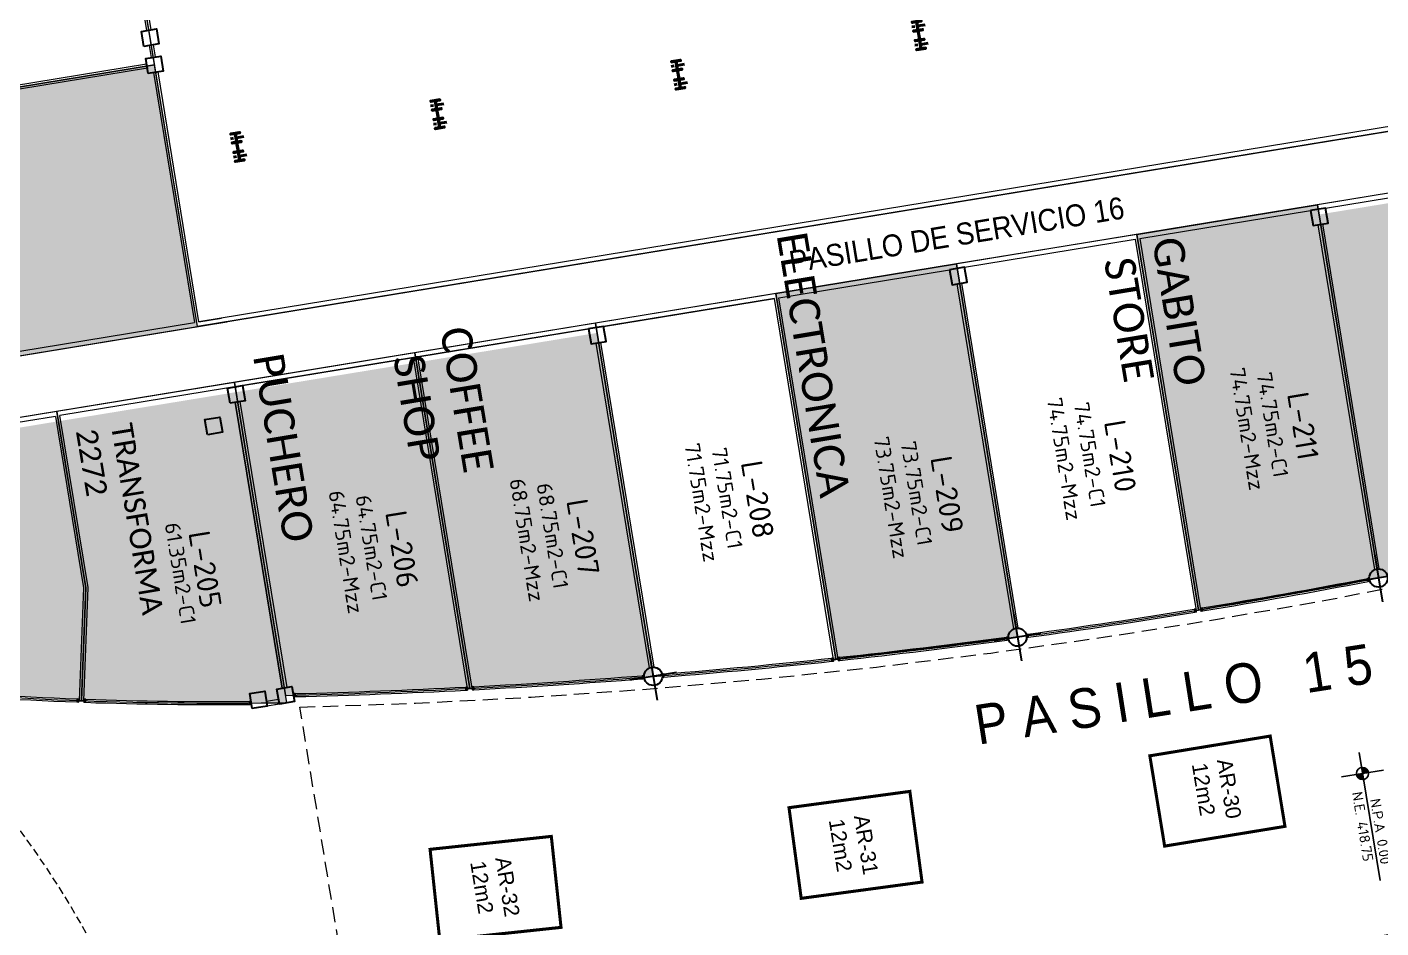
# Model space of a CAD drawing. Header units: metres. Extents: x 2 to 659295185, y -28 to 1124222152.
# Drawn here: x 655567.38 to 655611.79, y 1126310.35 to 1126339.88 of the extents above; entities that cross this region are included whole.
import ezdxf
from ezdxf.enums import TextEntityAlignment as Align

# ---------------------------------------------------------------- set-up
doc = ezdxf.new("R2010")
doc.units = ezdxf.units.M
doc.header["$MEASUREMENT"] = 0
for name, pattern in [('ACAD_ISO04W100', [30, 24, -3, 0, -3]), ('CCSM_C1_CUERPO EL$0$CONTINUA', [0]), ('CCSM_C1_CUERPO FM$0$CONTINUA', [0]), ('CCSM_C1_CUERPO FM$0$DASHED', [0.75, 0.5, -0.25]), ('CONTINUA', [0]), ('DASHDOT', [1, 0.5, -0.25, 0, -0.25]), ('DASHED', [0.75, 0.5, -0.25])]:
    doc.linetypes.add(name, pattern=pattern)
doc.layers.get('0').update_dxf_attribs({"linetype": 'CONTINUOUS'})
for name, color, linetype in [('CCSM_C1_CUERPO BJ$0$A-LOCAL ID', 7, 'CONTINUOUS'), ('CCSM_C1_CUERPO BJ$0$ID_Nº LOCAL', 7, 'CONTINUOUS'), ('CCSM_C1_CUERPO EL$0$A-AREAS COMERCIALES', 151, 'CONTINUOUS'), ('CCSM_C1_CUERPO EL$0$A-FRENTE DE LOCAL', 4, 'CONTINUOUS'), ('CCSM_C1_CUERPO EL$0$A-LOCAL ID', 7, 'CONTINUOUS'), ('CCSM_C1_CUERPO EL$0$A-MARCOS LOCALES', 4, 'CONTINUOUS'), ('CCSM_C1_CUERPO EL$0$A-PARED', 2, 'CCSM_C1_CUERPO EL$0$CONTINUA'), ('CCSM_C1_CUERPO EL$0$A-TEXTOS NIVELES', 7, 'CONTINUOUS'), ('CCSM_C1_CUERPO EL$0$ID_AREA EXACTA', 7, 'CONTINUOUS'), ('CCSM_C1_CUERPO EL$0$ID_Nº LOCAL', 7, 'CONTINUOUS'), ('CCSM_C1_CUERPO EL$0$ID_RUBRO', 7, 'CONTINUOUS'), ('CCSM_C1_CUERPO FM$0$A-AREAS COMERCIALES', 151, 'CONTINUOUS'), ('CCSM_C1_CUERPO FM$0$A-FRENTE DE LOCAL', 4, 'CCSM_C1_CUERPO FM$0$CONTINUA'), ('CCSM_C1_CUERPO FM$0$A-LOCAL ID', 7, 'CONTINUOUS'), ('CCSM_C1_CUERPO FM$0$A-MARCOS  LOCALES', 4, 'CCSM_C1_CUERPO FM$0$CONTINUA'), ('CCSM_C1_CUERPO FM$0$A-PARED', 2, 'CCSM_C1_CUERPO FM$0$CONTINUA'), ('CCSM_C1_CUERPO FM$0$A-PROYECCIONES', 5, 'CCSM_C1_CUERPO FM$0$DASHED'), ('CCSM_C1_CUERPO FM$0$ID_AREA EXACTA', 7, 'CONTINUOUS'), ('CCSM_C1_CUERPO FM$0$ID_Nº LOCAL', 7, 'CONTINUOUS'), ('CCSM_XREF KIOSKOSE$0$Kiosco General', 154, 'CONTINUOUS')]:
    doc.layers.add(name, color=color, linetype=linetype)
for name, color, linetype, lineweight in [('CCSM_XREF ESTRUCTURA15$0$E-CA-COLUMNA', 2, 'CONTINUOUS', 35), ('CCSM_XREF ESTRUCTURA15$0$E-CE-COLUMNA', 2, 'CONTINUOUS', 35), ('CCSM_XREF ESTRUCTURA15$0$E-CL-COLUMNA', 2, 'CONTINUOUS', 35), ('CCSM_XREF ESTRUCTURA15$0$E-CM-COLUMNA', 2, 'CONTINUOUS', 35), ('INV_COLUMNAS', 1, 'CONTINUOUS', 50), ('LOCALES ASIGNADOS', 41, 'DASHDOT', 0), ('LOCALES PROPIOS', 101, 'CONTINUA', 0), ('NOMBRES LOCATARIOS', 7, 'CONTINUA', 0)]:
    doc.layers.add(name, color=color, linetype=linetype, lineweight=lineweight)
doc.styles.add('CCSM_C1_CUERPO BJ$0$ROMANS', font='romans__.ttf')
doc.styles.add('CCSM_C1_CUERPO BJ$0$sigo', font='arial.ttf', dxfattribs={"width": 0.9})
doc.styles.add('CCSM_C1_CUERPO EL$0$ROMANS', font='romans__.ttf')
doc.styles.add('CCSM_C1_CUERPO EL$0$Standard', font='txt_____.ttf')
doc.styles.add('CCSM_C1_CUERPO FM$0$ROMANS', font='romans__.ttf')
doc.styles.add('CCSM_XREF KIOSKOSE$0$Standard', font='txt')
doc.styles.get("Standard").update_dxf_attribs({"font": 'tahoma.ttf'})

# ---------------------------------------------------------------- blocks, each defined once
blk = doc.blocks.new('CCSM_C1_CUERPO EL$0$MARCO LOCAL-PARED')
for points in [[(655585.338, 1126575.539), (655585.388, 1126575.539), (655585.388, 1126575.439), (655585.338, 1126575.439)], [(655585.343, 1126575.534), (655585.383, 1126575.534), (655585.383, 1126575.444), (655585.343, 1126575.444)], [(655585.393, 1126575.539), (655585.393, 1126575.534), (655585.393, 1126575.534), (655585.393, 1126575.489), (655585.543, 1126575.489), (655585.543, 1126575.534), (655585.543, 1126575.534), (655585.543, 1126575.539), (655585.548, 1126575.539), (655585.548, 1126575.484), (655585.388, 1126575.484), (655585.388, 1126575.539)], [(655585.598, 1126575.539), (655585.548, 1126575.539), (655585.548, 1126575.439), (655585.598, 1126575.439)], [(655585.593, 1126575.534), (655585.553, 1126575.534), (655585.553, 1126575.444), (655585.593, 1126575.444)]]:
    blk.add_lwpolyline(points, close=True)
blk = doc.blocks.new('CCSM_C1_CUERPO EL$0$MARCO LOCAL-COLUMNA')
at = {"layer": 'CCSM_C1_CUERPO EL$0$A-MARCOS LOCALES'}
for points in [[(655585.123, 1126575.588), (655585.173, 1126575.588), (655585.173, 1126575.488), (655585.123, 1126575.488)], [(655585.128, 1126575.583), (655585.168, 1126575.583), (655585.168, 1126575.493), (655585.128, 1126575.493)]]:
    blk.add_lwpolyline(points, close=True, dxfattribs=at)
blk = doc.blocks.new('CCSM_C1_CUERPO EL$0$nivel para plantas')
h = blk.add_hatch(color=251)
h.paths.add_polyline_path([(0, 0.2, 0.414214), (-0.2, 0), (0, 0)])
h.paths.add_polyline_path([(0.2, 0), (0, 0), (0, -0.2, 0.414214)])
at = {"color": 251}
blk.add_line((-0.7, 0), (3.56, 0), dxfattribs=at)
blk.add_lwpolyline([(0, 0.7), (0, 0), (0, -0.7)], dxfattribs=at)
blk.add_circle((0, 0), 0.2, dxfattribs=at)
at = {"char_height": 0.34, "attachment_point": 1, "style": 'CCSM_C1_CUERPO EL$0$Standard'}
for s, insert, width in [('{\\Fromans|c0;\\C7;N.P.A 0.00}', (0.877, 0.444), 2.70141), ('{\\Fromans|c0;N.E. 418.75}', (0.56, -0.104), 3.02544)]:
    blk.add_mtext(s, dxfattribs=dict(at, insert=insert, width=width))
blk = doc.blocks.new('CCSM_C1_CUERPO EL$0$IDENT LOCAL')
at = {"style": 'CCSM_C1_CUERPO EL$0$ROMANS'}
for tag, height, p in [('NºLOCAL', 0.7, (0.201, 1.671)), ('AREA-EXACTA', 0.5, (0, 0.85)), ('RUBRO', 0.35, (0, 0)), ('USO', 0.35, (0, -0.85))]:
    blk.add_attdef(tag, text='', height=height, dxfattribs=at).set_placement(p, align=Align.BOTTOM_CENTER)
blk = doc.blocks.new('CCSM_C1_CUERPO FM$0$FRENTE DE LOCAL')
for points in [[(-0.14, 0), (-0.09, 0), (-0.09, -0.1), (-0.14, -0.1)], [(-0.135, -0.005), (-0.095, -0.005), (-0.095, -0.095), (-0.135, -0.095)], [(-0.085, -0.005), (-0.075, -0.005), (-0.075, 0), (-0.09, 0), (-0.09, -0.055), (0.09, -0.055), (0.09, 0), (0.075, 0), (0.075, -0.005), (0.085, -0.005), (0.085, -0.05), (-0.085, -0.05)], [(0.14, 0), (0.09, 0), (0.09, -0.1), (0.14, -0.1)], [(0.135, -0.005), (0.095, -0.005), (0.095, -0.095), (0.135, -0.095)]]:
    blk.add_lwpolyline(points, close=True)
blk = doc.blocks.new('CCSM_C1_CUERPO FM$0$FRENTE DE LOCAL2')
for points in [[(-0.05, -0.05), (-0.05, 0), (0.05, 0), (0.05, -0.05)], [(-0.045, -0.045), (-0.045, -0.005), (0.045, -0.005), (0.045, -0.045)]]:
    blk.add_lwpolyline(points, close=True)
blk = doc.blocks.new('CCSM_C1_CUERPO FM$0$IDENT LOCAL')
at = {"style": 'CCSM_C1_CUERPO FM$0$ROMANS'}
for tag, height, p in [('NºLOCAL', 0.7, (0, 1.514)), ('AREA-EXACTA', 0.5, (0, 0.85)), ('RUBRO', 0.35, (0, 0)), ('USO', 0.35, (0, -0.85))]:
    blk.add_attdef(tag, text='', height=height, dxfattribs=at).set_placement(p, align=Align.BOTTOM_CENTER)
blk = doc.blocks.new('CCSM_XREF ESTRUCTURA15$0$CCSM_COLUMNA REC')
at = {"layer": 'CCSM_XREF ESTRUCTURA15$0$E-CA-COLUMNA'}
blk.add_lwpolyline([(-0.25, -0.25), (0.25, -0.25), (0.25, 0.25), (-0.25, 0.25)], close=True, dxfattribs=at)
blk = doc.blocks.new('CCSM_XREF ESTRUCTURA15$0$CCSM_COLUM REDONDA')
at = {"color": 5}
for p, q in [((0, 0.774), (0, -0.774)), ((-0.789, 0), (0.789, 0))]:
    blk.add_line(p, q, dxfattribs=at)
blk.add_circle((0, 0), 0.3)
blk = doc.blocks.new('CCSM_C1_CUERPO BJ$0$IDENT LOCAL')
at = {"style": 'CCSM_C1_CUERPO BJ$0$ROMANS'}
for tag, height, p in [('AREA-EXACTA', 0.5, (0.587, 0.096)), ('NºLOCAL', 0.7, (1.17, 0.119)), ('RUBRO', 0.35, (0, 0)), ('USO', 0.35, (-0.587, -0.096))]:
    blk.add_attdef(tag, text='', height=height, rotation=279.3085, dxfattribs=at).set_placement(p, align=Align.BOTTOM_CENTER)
blk = doc.blocks.new('HEA320')
h = blk.add_hatch()
h.set_pattern_fill('ANSI31', color=8, angle=90, style=0)
h.set_pattern_definition([(135, (-836336.7335, -1090585.6653), (-2.24506403, -2.24506403), [])])
h.paths.add_polyline_path([(-140, -4), (-140, -150), (-155, -150), (-155, 150), (-140, 150), (-140, 4), (139, 4), (139, 150), (155, 150), (155, -150), (139, -150), (139, -4)])
at = {"layer": 'INV_COLUMNAS', "color": 7, "linetype": 'ACAD_ISO04W100', "ltscale": 10}
for p, q in [((256, 0), (-256, 0)), ((0, 256), (0, -256))]:
    blk.add_line(p, q, dxfattribs=at)
at = {"layer": 'INV_COLUMNAS'}
blk.add_lwpolyline([(-140, -4), (-140, -150), (-155, -150), (-155, 150), (-140, 150), (-140, 4), (139, 4), (139, 150), (155, 150), (155, -150), (139, -150), (139, -4)], close=True, dxfattribs=at)
blk = doc.blocks.new('COL_COMP')
at = {"layer": 'INV_COLUMNAS'}
h = blk.add_hatch(dxfattribs=at)
h.set_pattern_fill('ANSI31', style=0)
h.set_pattern_definition([(45, (-836920.707, -1097820.263), (-2.24506403, 2.24506403), [])])
h.paths.add_polyline_path([(-150, -4), (150, -4), (150, 4), (-150, 4)])
blk.add_lwpolyline([(-150, -4), (150, -4), (150, 4), (-150, 4)], close=True, dxfattribs=at)
blk.add_blockref('HEA320', (-305, 0), dxfattribs=at)
at = {"layer": 'INV_COLUMNAS', "xscale": -1}
blk.add_blockref('HEA320', (305, 0), dxfattribs=at)

msp = doc.modelspace()

# ---------------------------------------------------------------- hatches: boundary and pattern name
at = {"layer": 'LOCALES ASIGNADOS'}
h = msp.add_hatch(color=256, dxfattribs=at)
edge = h.paths.add_edge_path()
edge.add_arc((219491.1056, 1054914.3756), 441878.9229, 9.308049718, 9.309563548, ccw=False)
edge.add_line((655551.8097, 1126384.9626), (655564.5398, 1126387.0492))
edge.add_line((655564.5398, 1126387.0492), (655562.5867, 1126398.9652))
edge.add_line((655562.5867, 1126398.9652), (655552.3922, 1126397.2942))
edge.add_line((655552.3922, 1126397.2942), (655552.4569, 1126396.8995))
edge.add_line((655552.4569, 1126396.8995), (655549.9212, 1126396.4839))
h = msp.add_hatch(color=256, dxfattribs=at)
edge = h.paths.add_edge_path()
edge.add_line((655527.1552, 1126387.0016), (655538.9973, 1126388.9427))
edge.add_arc((823018.0965, 1153841.5836), 169714.1602, 189.306932041, 189.308957667, ccw=False)
edge.add_line((655538.0268, 1126394.8637), (655526.1848, 1126392.9226))
edge.add_line((655526.1848, 1126392.9226), (655527.1552, 1126387.0016))
h.paths.add_polyline_path([(655539.9677, 1126383.0216), (655538.9972, 1126388.9427), (655527.1552, 1126387.0017), (655528.1257, 1126381.0806)])
h = msp.add_hatch(color=256, dxfattribs=at)
edge = h.paths.add_edge_path()
edge.add_line((655623.4463, 1126324.4171), (655621.6006, 1126335.6773))
edge.add_line((655621.6006, 1126335.6773), (655615.6797, 1126334.7068))
edge.add_line((655615.6797, 1126334.7068), (655617.5925, 1126323.0365))
edge.add_arc((655570.6912, 1126534.9923), 217.0829, 282.477286, 284.064742)
edge = h.paths.add_edge_path()
edge.add_line((655617.5925, 1126323.0365), (655615.6797, 1126334.7068))
edge.add_line((655615.6797, 1126334.7068), (655609.7587, 1126333.7363))
edge.add_line((655609.7587, 1126333.7363), (655611.7118, 1126321.8203))
edge.add_arc((655570.6912, 1126534.9923), 217.0829, 280.892263, 282.477286)
for points in [[(655609.7061, 1126334.057), (655603.7851, 1126333.0865), (655605.805, 1126320.7631), (655611.7117, 1126321.8203), (655609.706, 1126334.057)], [(655591.9431, 1126331.1455), (655593.9085, 1126319.1546), (655599.8697, 1126319.8793), (655597.8641, 1126332.116)], [(655581.9076, 1126318.1993), (655587.9203, 1126318.5942), (655586.0747, 1126329.8543), (655580.1563, 1126328.8842)], [(655580.1537, 1126328.8838), (655574.2326, 1126327.9133), (655575.8623, 1126317.971), (655581.905, 1126318.1992)]]:
    msp.add_hatch(color=256, dxfattribs=at).paths.add_polyline_path(points)
at = {"layer": 'LOCALES PROPIOS'}
for points in [[(655571.5612, 1126338.6476), (655555.7719, 1126336.0596, -0.0062297), (655555.6838, 1126327.8877), (655557.1548, 1126328.1288), (655557.2599, 1126327.4874), (655572.9684, 1126330.0621)], [(655574.2326, 1126327.9133), (655568.4091, 1126326.9588), (655569.3052, 1126321.4993), (655569.1614, 1126317.7985), (655575.9027, 1126317.7243), (655575.8623, 1126317.971)], [(655568.4103, 1126326.959), (655555.5969, 1126324.8588), (655555.5169, 1126322.6971), (655556.2544, 1126322.3885), (655556.6876, 1126322.194), (655557.0668, 1126322.0155), (655557.4619, 1126321.8211), (655557.7705, 1126321.6631), (655558.1959, 1126321.4362), (655558.8314, 1126321.0771), (655559.5021, 1126320.6709), (655559.8524, 1126320.4487), (655560.1498, 1126320.2547), (655560.6927, 1126319.8871), (655561.0071, 1126319.6661), (655561.5971, 1126319.2346), (655562.2781, 1126318.7078), (655562.9052, 1126318.194), (655569.1612, 1126317.7935), (655569.3052, 1126321.4993)]]:
    msp.add_hatch(color=101, dxfattribs=at).paths.add_polyline_path(points)

# ---------------------------------------------------------------- linework, layer by layer
msp.add_lwpolyline([(655609.7061, 1126334.057), (655603.7851, 1126333.0865), (655605.805, 1126320.7631), (655611.7117, 1126321.8203), (655609.706, 1126334.057)], close=True)
msp.add_lwpolyline([(655597.8641, 1126332.116), (655599.8697, 1126319.8793), (655593.9085, 1126319.1546), (655591.9431, 1126331.1455), (655597.8641, 1126332.116)])
at = {"layer": 'CCSM_C1_CUERPO EL$0$A-AREAS COMERCIALES', "lineweight": 5}
msp.add_lwpolyline([(655567.5336, 1126363.2197), (655625.2633, 1126372.682), (655630.6981, 1126339.5244), (655572.9685, 1126330.0618), (655571.4682, 1126339.2147), (655571.4683, 1126339.2147), (655569.4746, 1126351.3777), (655555.4707, 1126349.0823, 0.0096445), (655554.7084, 1126361.1175), (655567.5336, 1126363.2197), (655567.5336, 1126363.2197)], format="xyb", dxfattribs=at)
for points in [[(655571.5612, 1126338.6473), (655570.4715, 1126345.2962), (655555.6821, 1126342.8722, -0.0054582), (655555.7719, 1126336.0596)], [(655617.5925, 1126323.0365), (655615.6271, 1126335.0275), (655609.7061, 1126334.057), (655611.7118, 1126321.8203, 0.0069161)], [(655611.7118, 1126321.8203), (655609.7061, 1126334.057), (655603.7851, 1126333.0865), (655605.8042, 1126320.768, 0.0069108)], [(655605.8042, 1126320.768), (655603.7851, 1126333.0865), (655597.8641, 1126332.116), (655599.8698, 1126319.8793, 0.0069108)], [(655599.8698, 1126319.8793), (655597.8641, 1126332.116), (655591.9431, 1126331.1455), (655593.9085, 1126319.1545, 0.0069161)], [(655593.9085, 1126319.1545), (655591.9431, 1126331.1455), (655586.0221, 1126330.175), (655587.9203, 1126318.5942, 0.0069267)], [(655587.9203, 1126318.5942), (655586.0221, 1126330.175), (655580.1011, 1126329.2045), (655581.905, 1126318.1992, 0.0069427)], [(655581.905, 1126318.1992), (655580.1011, 1126329.2045), (655574.1801, 1126328.234), (655575.8623, 1126317.971, 0.0069699)]]:
    msp.add_lwpolyline(points, format="xyb", close=True, dxfattribs=at)
at = {"layer": 'CCSM_C1_CUERPO EL$0$A-FRENTE DE LOCAL', "lineweight": 5}
for centre, radius, start, end in [((655570.7433, 1126534.701), 216.737, 279.341676, 280.800766), ((655570.7433, 1126534.7009), 216.8369, 279.341661, 280.800757), ((655570.7226, 1126534.7773), 216.8157, 277.81649, 279.275089), ((655570.7228, 1126534.7758), 216.9142, 277.816494, 279.275109), ((655570.7494, 1126534.5135), 216.5507, 276.172254, 277.633815), ((655570.7492, 1126534.5146), 216.6518, 276.172243, 277.633801), ((655572.4207, 1126516.6191), 198.5802, 274.576392, 276.172918), ((655572.4219, 1126516.6062), 198.6672, 274.576383, 276.172952), ((655570.7558, 1126533.9551), 215.9938, 272.992623, 274.464081), ((655570.7558, 1126533.9552), 216.0939, 272.992604, 274.464069), ((655570.6483, 1126536.141), 218.1824, 271.450225, 272.922563), ((655570.6483, 1126536.142), 218.2833, 271.450243, 272.922573)]:
    msp.add_arc(centre, radius, start, end, dxfattribs=at)
at = {"layer": 'CCSM_C1_CUERPO EL$0$A-PARED', "lineweight": 5}
for p, q in [((655634.3769, 1126338.1007), (655557.7314, 1126325.5379)), ((655609.977, 1126333.9494), (655615.5773, 1126334.8673)), ((655603.8834, 1126332.9506), (655609.4836, 1126333.8685)), ((655598.135, 1126332.0084), (655603.7353, 1126332.9264)), ((655592.0414, 1126331.0096), (655597.6416, 1126331.9275)), ((655591.8934, 1126330.9853), (655580.1994, 1126329.0686)), ((655586.293, 1126330.0674), (655591.8934, 1126330.9854)), ((655580.1994, 1126329.0686), (655585.7996, 1126329.9865)), ((655580.0514, 1126329.0443), (655568.456, 1126327.1438)), ((655568.308, 1126327.1195), (655555.678, 1126325.0493)), ((655575.656, 1126317.6839), (655575.508, 1126317.6596))]:
    msp.add_line(p, q, dxfattribs=at)
for points in [[(655571.4492, 1126339.7946), (655569.589, 1126351.1431), (655569.441, 1126351.1189), (655570.3852, 1126345.3582)], [(655570.4095, 1126345.2102), (655571.3011, 1126339.7703)], [(655571.382, 1126339.2769), (655571.4467, 1126338.8822)], [(655571.5947, 1126338.9064), (655571.53, 1126339.3012)], [(655630.5258, 1126339.6482), (655573.0182, 1126330.2223), (655571.6756, 1126338.413)], [(655572.8944, 1126330.05), (655630.6981, 1126339.5244)], [(655571.5276, 1126338.3887), (655572.8701, 1126330.198)], [(655611.5908, 1126322.0948), (655609.7372, 1126333.4034)], [(655611.7388, 1126322.1191), (655609.8852, 1126333.4277)], [(655603.7353, 1126332.9264), (655605.7302, 1126320.7559)], [(655603.8834, 1126332.9506), (655605.8782, 1126320.7802)], [(655599.7488, 1126320.1538), (655597.8952, 1126331.4625)], [(655599.8968, 1126320.1781), (655598.0433, 1126331.4867)], [(655593.8338, 1126319.1465), (655591.8934, 1126330.9854)], [(655593.9832, 1126319.1626), (655592.0414, 1126331.0096)], [(655587.7993, 1126318.8687), (655586.0532, 1126329.5215)], [(655587.9473, 1126318.8929), (655586.2013, 1126329.5457)], [(655581.9804, 1126318.2031), (655580.1994, 1126329.0686)], [(655574.451, 1126328.1265), (655580.0514, 1126329.0444)], [(655581.8296, 1126318.1953), (655580.0514, 1126329.0444)]]:
    msp.add_lwpolyline(points, dxfattribs=at)
for points in [[(655571.3024, 1126338.6811), (655571.3266, 1126338.5331), (655556.7215, 1126336.1392), (655556.6973, 1126336.2872)], [(655574.3592, 1126327.6048), (655575.8958, 1126318.2298), (655575.7478, 1126318.2056), (655574.2112, 1126327.5805)]]:
    msp.add_lwpolyline(points, close=True, dxfattribs=at)
for centre, start, end in [((655570.6912, 1126534.9924), 279.288656, 279.328246), ((655570.6912, 1126534.9923), 276.11979, 276.15944), ((655570.6912, 1126534.9923), 272.941117, 272.980952)]:
    msp.add_arc(centre, 217.0829, start, end, dxfattribs=at)
at = {"layer": 'CCSM_C1_CUERPO FM$0$A-AREAS COMERCIALES', "lineweight": 5}
msp.add_lwpolyline([(655557.2599, 1126327.4874), (655572.9684, 1126330.0621), (655571.5612, 1126338.6476), (655555.7719, 1126336.0596, -0.0062297), (655555.6838, 1126327.8877), (655557.1548, 1126328.1288), (655557.2599, 1126327.4874)], format="xyb", dxfattribs=at)
for points in [[(655575.9015, 1126317.7315), (655574.1801, 1126328.234), (655568.3578, 1126327.2797), (655569.3052, 1126321.4993), (655569.1614, 1126317.7981, 0.01266)], [(655569.1614, 1126317.7981), (655569.3052, 1126321.4993), (655568.3578, 1126327.2797), (655555.6185, 1126325.1916, 0.0019969), (655555.5169, 1126322.6971, -0.0438284), (655559.3899, 1126320.7406, -0.0366341), (655562.9052, 1126318.194, 0.0132526)]]:
    msp.add_lwpolyline(points, format="xyb", close=True, dxfattribs=at)
at = {"layer": 'CCSM_C1_CUERPO FM$0$A-FRENTE DE LOCAL', "lineweight": 5}
for centre, radius, start, end in [((655573.4305, 1126435.0777), 117.4067, 264.878234, 267.84693), ((655573.4087, 1126434.7355), 116.9639, 264.873849, 267.851341), ((655573.4956, 1126435.8625), 118.1939, 267.9654, 270.574143), ((655573.4956, 1126435.8656), 118.0971, 267.965602, 270.574161)]:
    msp.add_arc(centre, radius, start, end, dxfattribs=at)
at = {"layer": 'CCSM_C1_CUERPO FM$0$A-PARED', "lineweight": 5}
for p, q in [((655557.3837, 1126327.6596), (655572.8701, 1126330.198)), ((655557.4079, 1126327.5116), (655573.9306, 1126330.2198)), ((655573.0182, 1126330.2223), (655573.7583, 1126330.3436)), ((655574.0102, 1126327.7248), (655573.9859, 1126327.8729)), ((655568.308, 1126327.1195), (655569.23, 1126321.4946)), ((655569.3805, 1126321.5039), (655568.456, 1126327.1438)), ((655569.2363, 1126317.7954), (655569.3805, 1126321.5039)), ((655569.23, 1126321.4946), (655569.0865, 1126317.8012)), ((655569.0865, 1126317.8012), (655569.2363, 1126317.7954))]:
    msp.add_line(p, q, dxfattribs=at)
msp.add_lwpolyline([(655571.3024, 1126338.6811), (655571.3266, 1126338.5331), (655556.7215, 1126336.1392), (655556.6973, 1126336.2873)], close=True, dxfattribs=at)
for points in [[(655574.2112, 1126327.5805), (655575.7478, 1126318.2056)], [(655574.3592, 1126327.6048), (655575.8958, 1126318.2298)], [(655575.6317, 1126317.8319), (655575.237, 1126317.7672)], [(655575.656, 1126317.6839), (655575.2613, 1126317.6192)]]:
    msp.add_lwpolyline(points, dxfattribs=at)
at = {"layer": 'CCSM_C1_CUERPO FM$0$A-PROYECCIONES', "lineweight": 5, "ltscale": 0.5}
msp.add_lwpolyline([(655562.8838, 1126318.1457, -0.1533938), (655572.0662, 1126303.2126, -1.8485057)], format="xyb", dxfattribs=at)
at = {"layer": 'CCSM_XREF KIOSKOSE$0$Kiosco General', "linetype": 'DASHED', "lineweight": 5}
msp.add_lwpolyline([(655578.4568, 1126304.6148), (655576.3309, 1126317.5847, 0.070177), (655635.9531, 1126327.5569), (655638.1108, 1126314.3925), (655578.4568, 1126304.6148)], format="xyb", dxfattribs=at)
at = {"layer": 'CCSM_XREF KIOSKOSE$0$Kiosco General', "linetype": 'DASHED', "lineweight": 5, "const_width": 0.1}
for points in [[(655608.6442, 1126313.6755), (655608.159, 1126316.636), (655604.2116, 1126315.989), (655604.6969, 1126313.0285)], [(655596.7392, 1126311.8494), (655596.3385, 1126314.8225), (655592.3743, 1126314.2882), (655592.775, 1126311.3151)], [(655584.8959, 1126310.3637), (655584.5775, 1126313.3468), (655580.6001, 1126312.9222), (655580.9185, 1126309.9392)]]:
    msp.add_lwpolyline(points, close=True, dxfattribs=at)
at = {"layer": 'CCSM_XREF KIOSKOSE$0$Kiosco General', "linetype": 'DASHED', "lineweight": 5}
msp.add_ellipse((655556.997, 1126309.0244), major_axis=(-9.8923, 8.8196), ratio=0.4437073, dxfattribs=at)

# ---------------------------------------------------------------- block references
at = {"layer": 'CCSM_C1_CUERPO BJ$0$A-LOCAL ID', "lineweight": 5}
ref = msp.add_blockref('CCSM_C1_CUERPO BJ$0$IDENT LOCAL', (655598.1655, 1126331.3041), dxfattribs=dict(at, xscale=0.9000000000244517, yscale=0.9000000000244517, zscale=0.9000000000244517, rotation=9.322235950626997))
ref.add_attrib('NºLOCAL', 'PASILLO DE SERVICIO 16', dxfattribs={"layer": 'CCSM_C1_CUERPO BJ$0$ID_Nº LOCAL', "height": 0.72, "rotation": 9.32224, "style": 'CCSM_C1_CUERPO BJ$0$sigo', "width": 0.9}).set_placement((655597.9687, 1126332.5031), align=Align.BOTTOM_CENTER)
ref = msp.add_blockref('CCSM_C1_CUERPO BJ$0$IDENT LOCAL', (655605.3569, 1126315.6529), dxfattribs=dict(at, rotation=8.928397851958103))
ref.add_attrib('NºLOCAL', 'P A S I L L O   1 5', dxfattribs={"layer": 'CCSM_C1_CUERPO BJ$0$ID_Nº LOCAL', "height": 1.3, "rotation": 8.9284, "style": 'CCSM_C1_CUERPO BJ$0$sigo', "width": 0.9}).set_placement((655605.1473, 1126316.9865), align=Align.BOTTOM_CENTER)
at = {"layer": 'CCSM_C1_CUERPO EL$0$A-LOCAL ID', "lineweight": 5}
ref = msp.add_blockref('CCSM_C1_CUERPO EL$0$IDENT LOCAL', (655607.0039, 1126326.6408), dxfattribs=dict(at, rotation=279.3084512864317))
ref.add_attrib('AREA-EXACTA', '74.75m2-C1', dxfattribs={"layer": 'CCSM_C1_CUERPO EL$0$ID_AREA EXACTA', "height": 0.5, "rotation": 279.30845, "style": 'CCSM_C1_CUERPO EL$0$ROMANS'}).set_placement((655607.8427, 1126326.7782), align=Align.BOTTOM_CENTER)
ref.add_attrib('RUBRO', '74.75m2-Mzz', dxfattribs={"layer": 'CCSM_C1_CUERPO EL$0$ID_RUBRO', "height": 0.5, "rotation": 279.30845, "style": 'CCSM_C1_CUERPO EL$0$ROMANS'}).set_placement((655607.0039, 1126326.6408), align=Align.BOTTOM_CENTER)
ref.add_attrib('NºLOCAL', 'L-211', dxfattribs={"layer": 'CCSM_C1_CUERPO EL$0$ID_Nº LOCAL', "height": 0.7, "rotation": 279.30845, "style": 'CCSM_C1_CUERPO EL$0$ROMANS'}).set_placement((655608.6855, 1126326.7123), align=Align.BOTTOM_CENTER)
ref = msp.add_blockref('CCSM_C1_CUERPO EL$0$IDENT LOCAL', (655601.0084, 1126325.658), dxfattribs=dict(at, rotation=279.3084512864317))
ref.add_attrib('AREA-EXACTA', '74.75m2-C1', dxfattribs={"layer": 'CCSM_C1_CUERPO EL$0$ID_AREA EXACTA', "height": 0.5, "rotation": 279.30845, "style": 'CCSM_C1_CUERPO EL$0$ROMANS'}).set_placement((655601.8472, 1126325.7955), align=Align.BOTTOM_CENTER)
ref.add_attrib('RUBRO', '74.75m2-Mzz', dxfattribs={"layer": 'CCSM_C1_CUERPO EL$0$ID_RUBRO', "height": 0.5, "rotation": 279.30845, "style": 'CCSM_C1_CUERPO EL$0$ROMANS'}).set_placement((655601.0084, 1126325.658), align=Align.BOTTOM_CENTER)
ref.add_attrib('NºLOCAL', 'L-210', dxfattribs={"layer": 'CCSM_C1_CUERPO EL$0$ID_Nº LOCAL', "height": 0.7, "rotation": 279.30845, "style": 'CCSM_C1_CUERPO EL$0$ROMANS'}).set_placement((655602.69, 1126325.7295), align=Align.BOTTOM_CENTER)
ref = msp.add_blockref('CCSM_C1_CUERPO EL$0$IDENT LOCAL', (655595.3266, 1126324.3933), dxfattribs=dict(at, rotation=279.3084512864317))
ref.add_attrib('AREA-EXACTA', '73.75m2-C1', dxfattribs={"layer": 'CCSM_C1_CUERPO EL$0$ID_AREA EXACTA', "height": 0.5, "rotation": 279.30845, "style": 'CCSM_C1_CUERPO EL$0$ROMANS'}).set_placement((655596.1654, 1126324.5308), align=Align.BOTTOM_CENTER)
ref.add_attrib('RUBRO', '73.75m2-Mzz', dxfattribs={"layer": 'CCSM_C1_CUERPO EL$0$ID_RUBRO', "height": 0.5, "rotation": 279.30845, "style": 'CCSM_C1_CUERPO EL$0$ROMANS'}).set_placement((655595.3266, 1126324.3933), align=Align.BOTTOM_CENTER)
ref.add_attrib('NºLOCAL', 'L-209', dxfattribs={"layer": 'CCSM_C1_CUERPO EL$0$ID_Nº LOCAL', "height": 0.7, "rotation": 279.30845, "style": 'CCSM_C1_CUERPO EL$0$ROMANS'}).set_placement((655597.0082, 1126324.4648), align=Align.BOTTOM_CENTER)
ref = msp.add_blockref('CCSM_C1_CUERPO EL$0$IDENT LOCAL', (655589.1112, 1126324.2324), dxfattribs=dict(at, rotation=279.3084512864317))
ref.add_attrib('AREA-EXACTA', '71.75m2-C1', dxfattribs={"layer": 'CCSM_C1_CUERPO EL$0$ID_AREA EXACTA', "height": 0.5, "rotation": 279.30845, "style": 'CCSM_C1_CUERPO EL$0$ROMANS'}).set_placement((655589.95, 1126324.3699), align=Align.BOTTOM_CENTER)
ref.add_attrib('RUBRO', '71.75m2-Mzz', dxfattribs={"layer": 'CCSM_C1_CUERPO EL$0$ID_RUBRO', "height": 0.5, "rotation": 279.30845, "style": 'CCSM_C1_CUERPO EL$0$ROMANS'}).set_placement((655589.1112, 1126324.2324), align=Align.BOTTOM_CENTER)
ref.add_attrib('NºLOCAL', 'L-208', dxfattribs={"layer": 'CCSM_C1_CUERPO EL$0$ID_Nº LOCAL', "height": 0.7, "rotation": 279.30845, "style": 'CCSM_C1_CUERPO EL$0$ROMANS'}).set_placement((655590.7928, 1126324.3039), align=Align.BOTTOM_CENTER)
ref = msp.add_blockref('CCSM_C1_CUERPO EL$0$IDENT LOCAL', (655577.444, 1126322.6063), dxfattribs=dict(at, rotation=279.3084512864317))
ref.add_attrib('AREA-EXACTA', '64.75m2-C1', dxfattribs={"layer": 'CCSM_C1_CUERPO EL$0$ID_AREA EXACTA', "height": 0.5, "rotation": 279.30845, "style": 'CCSM_C1_CUERPO EL$0$ROMANS'}).set_placement((655578.2828, 1126322.7437), align=Align.BOTTOM_CENTER)
ref.add_attrib('RUBRO', '64.75m2-Mzz', dxfattribs={"layer": 'CCSM_C1_CUERPO EL$0$ID_RUBRO', "height": 0.5, "rotation": 279.30845, "style": 'CCSM_C1_CUERPO EL$0$ROMANS'}).set_placement((655577.444, 1126322.6063), align=Align.BOTTOM_CENTER)
ref.add_attrib('NºLOCAL', 'L-206', dxfattribs={"layer": 'CCSM_C1_CUERPO EL$0$ID_Nº LOCAL', "height": 0.7, "rotation": 279.30845, "style": 'CCSM_C1_CUERPO EL$0$ROMANS'}).set_placement((655579.1256, 1126322.6778), align=Align.BOTTOM_CENTER)
ref = msp.add_blockref('CCSM_C1_CUERPO EL$0$IDENT LOCAL', (655583.3828, 1126322.9984), dxfattribs=dict(at, rotation=279.3084512864317))
ref.add_attrib('AREA-EXACTA', '68.75m2-C1', dxfattribs={"layer": 'CCSM_C1_CUERPO EL$0$ID_AREA EXACTA', "height": 0.5, "rotation": 279.30845, "style": 'CCSM_C1_CUERPO EL$0$ROMANS'}).set_placement((655584.2216, 1126323.1358), align=Align.BOTTOM_CENTER)
ref.add_attrib('RUBRO', '68.75m2-Mzz', dxfattribs={"layer": 'CCSM_C1_CUERPO EL$0$ID_RUBRO', "height": 0.5, "rotation": 279.30845, "style": 'CCSM_C1_CUERPO EL$0$ROMANS'}).set_placement((655583.3828, 1126322.9984), align=Align.BOTTOM_CENTER)
ref.add_attrib('NºLOCAL', 'L-207', dxfattribs={"layer": 'CCSM_C1_CUERPO EL$0$ID_Nº LOCAL', "height": 0.7, "rotation": 279.30845, "style": 'CCSM_C1_CUERPO EL$0$ROMANS'}).set_placement((655585.0644, 1126323.0699), align=Align.BOTTOM_CENTER)
at = {"layer": 'CCSM_C1_CUERPO EL$0$A-MARCOS LOCALES', "lineweight": 5, "rotation": 190.7800898032415}
msp.add_blockref('CCSM_C1_CUERPO EL$0$MARCO LOCAL-COLUMNA', (1088912.3308, 2355636.4569), dxfattribs=at)
at = {"layer": 'CCSM_C1_CUERPO EL$0$A-MARCOS LOCALES', "lineweight": 5, "xscale": -1}
for name, p, rotation in [('CCSM_C1_CUERPO EL$0$MARCO LOCAL-PARED', (1484781.4137, 120620.7896), 9.308456214375544), ('CCSM_C1_CUERPO EL$0$MARCO LOCAL-COLUMNA', (-143447.549, 2156119.8486), 187.6124671652955), ('CCSM_C1_CUERPO EL$0$MARCO LOCAL-COLUMNA', (-147473.0014, 2152983.3421), 187.8368115735615), ('CCSM_C1_CUERPO EL$0$MARCO LOCAL-PARED', (1427908.0826, 76321.319), 6.139615194154189), ('CCSM_C1_CUERPO EL$0$MARCO LOCAL-COLUMNA', (-85243.8142, 2198761.1781), 184.4399875843731), ('CCSM_C1_CUERPO EL$0$MARCO LOCAL-COLUMNA', (-89436.3451, 2195852.4862), 184.6643141835673), ('CCSM_C1_CUERPO EL$0$MARCO LOCAL-COLUMNA', (-28933.7763, 2235556.6785), 181.4823906793131), ('CCSM_C1_CUERPO EL$0$MARCO LOCAL-PARED', (1368297.7053, 34988.3563), 2.951075687727354)]:
    msp.add_blockref(name, p, dxfattribs=dict(at, rotation=rotation))
at = {"layer": 'CCSM_C1_CUERPO EL$0$A-TEXTOS NIVELES', "lineweight": 5, "rotation": 279.3084512052866}
msp.add_blockref('CCSM_C1_CUERPO EL$0$nivel para plantas', (655611.1865, 1126315.4096), dxfattribs=at)
at = {"layer": 'CCSM_C1_CUERPO FM$0$A-LOCAL ID', "lineweight": 5}
ref = msp.add_blockref('CCSM_C1_CUERPO FM$0$IDENT LOCAL', (655571.1745, 1126321.7681), dxfattribs=dict(at, rotation=279.3084512403557))
ref.add_attrib('AREA-EXACTA', '61.35m2-C1', dxfattribs={"layer": 'CCSM_C1_CUERPO FM$0$ID_AREA EXACTA', "height": 0.5, "rotation": 279.30845, "style": 'CCSM_C1_CUERPO FM$0$ROMANS'}).set_placement((655572.0133, 1126321.9056), align=Align.BOTTOM_CENTER)
ref.add_attrib('NºLOCAL', 'L-205', dxfattribs={"layer": 'CCSM_C1_CUERPO FM$0$ID_Nº LOCAL', "height": 0.7, "rotation": 279.30845, "style": 'CCSM_C1_CUERPO FM$0$ROMANS'}).set_placement((655572.6683, 1126322.0129), align=Align.BOTTOM_CENTER)
at = {"layer": 'CCSM_C1_CUERPO FM$0$A-MARCOS  LOCALES', "lineweight": 5}
for name, p, rotation in [('CCSM_C1_CUERPO FM$0$FRENTE DE LOCAL', (655569.1633, 1126317.8484), 357.7745060602144), ('CCSM_C1_CUERPO FM$0$FRENTE DE LOCAL2', (655574.7295, 1126317.7249), 270.5180057219573)]:
    msp.add_blockref(name, p, dxfattribs=dict(at, rotation=rotation))
at = {"layer": 'CCSM_XREF ESTRUCTURA15$0$E-CE-COLUMNA', "lineweight": 5, "rotation": 279.3084512601026}
for name, p in [('CCSM_XREF ESTRUCTURA15$0$CCSM_COLUMNA REC', (655609.7707, 1126333.6623)), ('CCSM_XREF ESTRUCTURA15$0$CCSM_COLUMNA REC', (655597.9287, 1126331.7213)), ('CCSM_XREF ESTRUCTURA15$0$CCSM_COLUMNA REC', (655586.0868, 1126329.7803)), ('CCSM_XREF ESTRUCTURA15$0$CCSM_COLUM REDONDA', (655611.7117, 1126321.8203)), ('CCSM_XREF ESTRUCTURA15$0$CCSM_COLUM REDONDA', (655599.8697, 1126319.8793)), ('CCSM_XREF ESTRUCTURA15$0$CCSM_COLUM REDONDA', (655587.9202, 1126318.5942))]:
    msp.add_blockref(name, p, dxfattribs=at)
at = {"layer": 'CCSM_XREF ESTRUCTURA15$0$E-CE-COLUMNA', "lineweight": 5, "xscale": -1, "rotation": 279.3084512601026}
for p in [(655574.2448, 1126327.8393), (655575.8623, 1126317.971)]:
    msp.add_blockref('CCSM_XREF ESTRUCTURA15$0$CCSM_COLUMNA REC', p, dxfattribs=at)
at = {"layer": 'CCSM_XREF ESTRUCTURA15$0$E-CL-COLUMNA', "lineweight": 5, "xscale": -1, "rotation": 279.3084512601026}
msp.add_blockref('CCSM_XREF ESTRUCTURA15$0$CCSM_COLUMNA REC', (655571.4156, 1126339.5357), dxfattribs=at)
at = {"layer": 'CCSM_XREF ESTRUCTURA15$0$E-CM-COLUMNA', "lineweight": 5, "xscale": -1, "rotation": 279.3084512601026}
for p in [(655571.5612, 1126338.6476), (655573.5022, 1126326.8056), (655574.9741, 1126317.8254)]:
    msp.add_blockref('CCSM_XREF ESTRUCTURA15$0$CCSM_COLUMNA REC', p, dxfattribs=at)
at = {"layer": 'INV_COLUMNAS', "color": 7, "xscale": 0.001000000098423427, "yscale": 0.001000000098423427, "zscale": 0.001000000098423427, "rotation": 279.3084529113136}
for p in [(655596.6347, 1126339.6159), (655588.7401, 1126338.3219), (655580.8454, 1126337.0279), (655574.283, 1126335.9523)]:
    msp.add_blockref('COL_COMP', p, dxfattribs=at)

# ---------------------------------------------------------------- texts
at = {"layer": 'CCSM_XREF KIOSKOSE$0$Kiosco General', "lineweight": 5, "char_height": 0.2, "attachment_point": 1, "rotation": 279.308, "style": 'CCSM_XREF KIOSKOSE$0$Standard'}
for s, insert in [('\\pt2.6;{\\fArial|b0|i0|c0|p34;\\H2.5x;AR-30\\P12m2}', (655606.9029, 1126315.9282)), ('\\pt2.6;{\\fArial|b0|i0|c0|p34;\\H2.5x;AR-31\\P12m2}', (655594.9927, 1126314.0924)), ('\\pt2.6;{\\fArial|b0|i0|c0|p34;\\H2.5x;AR-32\\P12m2}', (655583.2303, 1126312.714))]:
    msp.add_mtext_dynamic_manual_height_columns(s, width=7.561207, gutter_width=1, heights=[0], dxfattribs=dict(at, insert=insert))
at = {"layer": 'NOMBRES LOCATARIOS', "rotation": 279.43804}
for s, insert, char_height, attachment_point in [('{\\fCalibri|b0|i0|c0|p34;\\C7;ELECTRONICA}', (655593.6708, 1126328.8993), 1, 2), ('{\\fCalibri|b0|i0|c0|p34;\\C7;GABITO STORE}', (655605.6719, 1126330.645), 1, 2), ('{\\fCalibri|b0|i0|c0|p34;\\C7;COFFEE SHOP}', (655582.3087, 1126327.7497, 363.1075), 1, 2), ('{\\fCalibri|b0|i0|c0|p34;\\C7;PUCHERO}', (655576.2894, 1126326.1752, 363.1075), 1, 2), ('{\\fCalibri|b0|i0|c0|p34;\\C7;TRANSFORMA 2272}', (655570.8205, 1126326.9414, 363.1075), 0.7, 1)]:
    msp.add_mtext_dynamic_manual_height_columns(s, width=8.016454, gutter_width=25, heights=[0], dxfattribs=dict(at, insert=insert, char_height=char_height, attachment_point=attachment_point))

doc.saveas('drawing.dxf')
